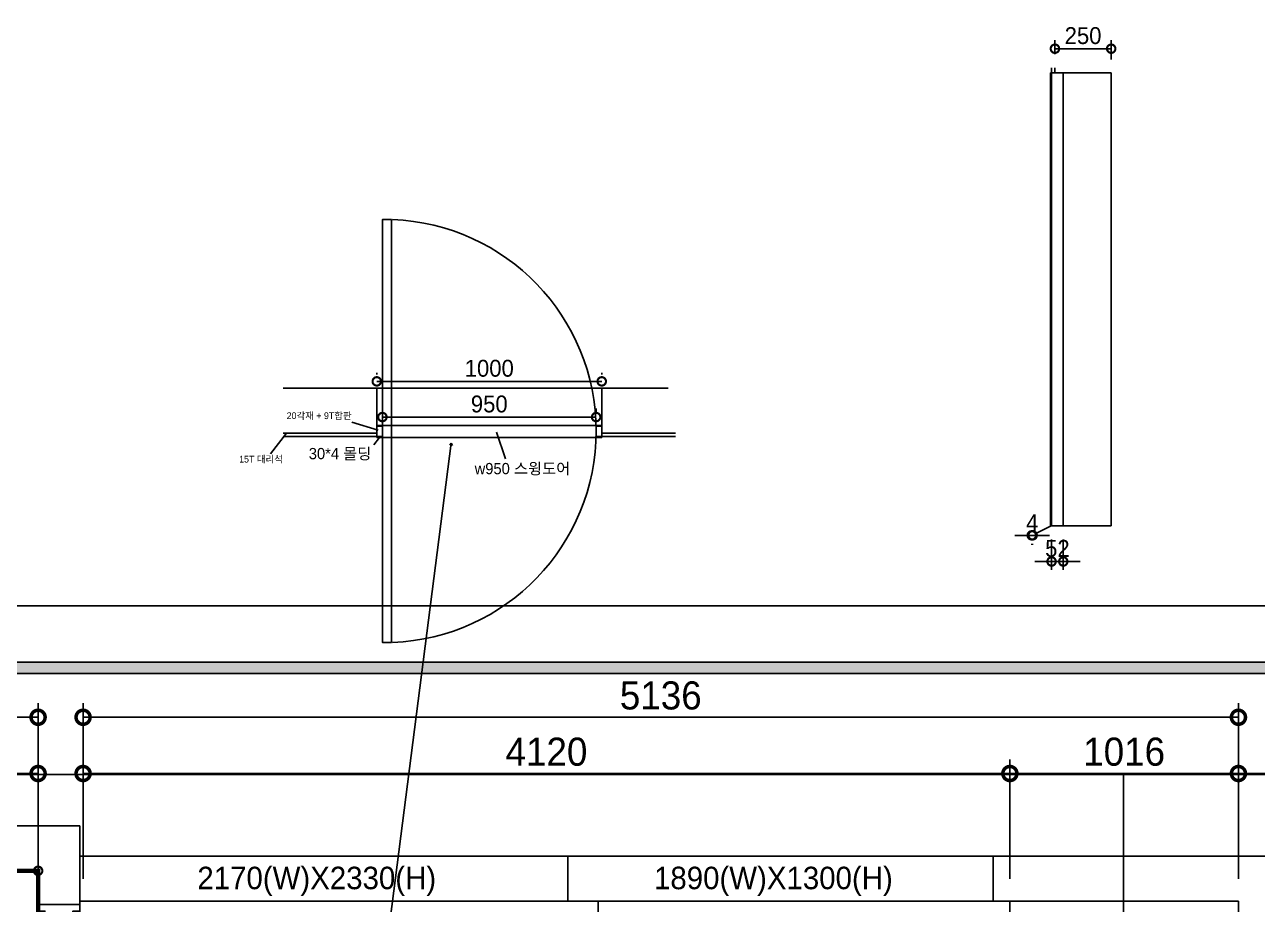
# Model space of a CAD drawing. Header units: inches. Extents: x -55157 to -7160, y -122257 to -52101.
# Drawn here: x -47257 to -41778, y -88070 to -84160 of the extents above; entities that cross this region are included whole.
import ezdxf
from ezdxf.enums import TextEntityAlignment as Align

# ---------------------------------------------------------------- set-up
doc = ezdxf.new("R2010")
doc.units = ezdxf.units.IN
doc.header["$LTSCALE"] = 50
doc.header["$MEASUREMENT"] = 0
doc.linetypes.add('HID', pattern=[2.5, 1.5, -1])
for name, color, linetype in [('0-ELC TEXT', 7, 'Continuous'), ('07-DIM WAL', 5, 'Continuous'), ('2CONTINUOUS', 2, 'Continuous'), ('3.기호.계단선', 30, 'Continuous'), ('CEIL-LIGHT', 7, 'Continuous'), ('CO-BATH', 6, 'Continuous'), ('CO-DOOR', 8, 'Continuous'), ('DOOR', 4, 'Continuous'), ('FORM(YOURNAME)-1', 1, 'Continuous'), ('FORM(YOURNAME)-11', 1, 'Continuous'), ('Layer 1', 7, 'Continuous'), ('도면층2', 2, 'Continuous'), ('도면층3', 3, 'Continuous'), ('도면층4', 4, 'Continuous'), ('설비', 140, 'Continuous')]:
    doc.layers.add(name, color=color, linetype=linetype)
doc.styles.add('YOURNAME', font='HY울릉도M.TTF')
doc.styles.add('스타일1', font='HY울릉도M.TTF')
doc.styles.add('코레일둥고', font='Korail_Round_Gothic_Medium.ttf')
doc.dimstyles.new('30', dxfattribs={"dimscale": 30, "dimtxt": 2.5, "dimasz": 2.5, "dimexe": 1.25, "dimexo": 2, "dimtad": 1, "dimdec": 0, "dimtxsty": '스타일1', "dimblk": 'DOTSMALL', "dimcen": 2.5, "dimclrd": 1, "dimclre": 1, "dimclrt": 2, "dimadec": 0, "dimazin": 0, "dimtfac": 1, "dimtix": 1, "dimtmove": 0, "dimatfit": 3, "dimldrblk": 'DOTSMALL', "dimfxl": 1.25, "dimarcsym": 0})
doc.dimstyles.new('50', dxfattribs={"dimscale": 50, "dimtxt": 2.5, "dimasz": 2.5, "dimexe": 1.25, "dimexo": 2, "dimtad": 1, "dimtxsty": '스타일1', "dimblk": 'DOTSMALL', "dimcen": 2.5, "dimclrd": 1, "dimclre": 1, "dimclrt": 2, "dimadec": 0, "dimazin": 0, "dimtfac": 1, "dimtix": 1, "dimtmove": 0, "dimatfit": 3, "dimldrblk": 'DOTSMALL', "dimfxl": 1.25, "dimarcsym": 0})

# ---------------------------------------------------------------- blocks, each defined once
blk = doc.blocks.new('FORM-ELEVATION')
at = {"layer": 'FORM(YOURNAME)-11'}
h = blk.add_hatch(color=256, dxfattribs=at)
h.dxf.hatch_style = 1
h.paths.add_polyline_path([(-10309, 35708), (71691, 35708), (71691, 35508), (-10309, 35508)])
h.paths.add_polyline_path([(-10309, -21492), (71691, -21492), (71691, -21692), (-10309, -21692)])
at = {"layer": 'Defpoints', "color": 158}
for points in [[(-10309, -21692), (71691, -21692), (71691, 35708), (-10309, 35708)], [(-8309, 33708), (61071, 33708), (61071, -19692), (-8309, -19692)]]:
    blk.add_lwpolyline(points, close=True, dxfattribs=at)
at = {"layer": 'FORM(YOURNAME)-11', "color": 250}
blk.add_lwpolyline([(-11309, -22692), (72691, -22692), (72691, 36708), (-11309, 36708)], close=True, dxfattribs=at)
at = {"layer": 'FORM(YOURNAME)-11'}
blk.add_lwpolyline([(-10309, 35708), (71691, 35708), (71691, 35508), (-10309, 35508)], close=True, dxfattribs=at)
at = {"layer": 'FORM(YOURNAME)-11', "color": 3, "style": 'YOURNAME'}
for tag, height, p in [('1', 450, (71041, -1219)), ('2', 450, (71041, -1863)), ('3', 450, (71041, -3150)), ('4', 450, (71041, -5081)), ('5', 515, (71041, -7398)), ('6', 515, (71041, -9650)), ('7', 515, (71041, -11903)), ('8', 515, (71041, -14155)), ('9', 515, (71041, -16408)), ('10', 515, (66791, -18596)), ('11', 515, (71041, -18660)), ('12', 515, (66791, -20848)), ('13', 515, (71041, -20848))]:
    blk.add_attdef(tag, text='', height=height, dxfattribs=at).set_placement(p, align=Align.MIDDLE_RIGHT)
blk = doc.blocks.new('vudauseh')
at = {"layer": 'Layer 1'}
for p, q in [((-44707.7, -55405.2), (-44707.7, -53950.2)), ((-42877.7, -54995.2), (-42877.7, -53950.2))]:
    blk.add_line(p, q, dxfattribs=at)
at = {"layer": '도면층2'}
for p, q in [((-47197.7, -53964.2), (-47197.7, -53615.2)), ((-47012.7, -53615.2), (-47197.7, -53615.2)), ((-47012.7, -53964.2), (-47012.7, -53615.2)), ((-42952.7, -53750.2), (-41682.7, -53750.2)), ((-42952.7, -53950.2), (-42952.7, -53750.2)), ((-47197.7, -53964.2), (-47012.7, -53964.2)), ((-47012.7, -53964.2), (-47197.7, -53964.2)), ((-42952.7, -53950.2), (-41861.7, -53950.2)), ((-41861.7, -54995.2), (-41861.7, -53950.2))]:
    blk.add_line(p, q, dxfattribs=at)
at = {"layer": '도면층4'}
for p, q in [((-47197.7, -53964.2), (-47197.7, -54864.2)), ((-47012.7, -53964.2), (-47197.7, -53964.2)), ((-47012.7, -54864.2), (-47012.7, -53964.2))]:
    blk.add_line(p, q, dxfattribs=at)
for points in [[(-51267.7, -53615.2), (-47197.7, -53615.2), (-47197.7, -53815.2), (-51267.7, -53815.2)], [(-44842.7, -53950.2), (-47012.7, -53950.2), (-47012.7, -53750.2), (-44842.7, -53750.2)], [(-44842.7, -53950.2), (-42952.7, -53950.2), (-42952.7, -53750.2), (-44842.7, -53750.2)]]:
    blk.add_lwpolyline(points, close=True, dxfattribs=at)
blk.add_lwpolyline([(-47012.7, -53964.2), (-47012.7, -53994.2), (-47042.7, -53994.2), (-47042.7, -54024.2), (-47167.7, -54024.2), (-47167.7, -53994.2), (-47197.7, -53994.2), (-47197.7, -53964.2), (-47012.7, -53964.2)], dxfattribs=at)
at = {"layer": '0-ELC TEXT', "style": '코레일둥고'}
for s, p in [('2170(W)X2330(H)', (-46489.7, -53897)), ('1890(W)X1300(H)', (-44459.7, -53897))]:
    blk.add_text(s, height=100, dxfattribs=at).set_placement(p)
blk = doc.blocks.new('_DOTSMALL')
at = {"color": 0, "linetype": 'ByBlock', "const_width": 0.5}
blk.add_lwpolyline([(-0.0625, 0, 1), (0.0625, 0, 1)], format="xyb", close=True, dxfattribs=at)
blk = doc.blocks.new('*D182')
at = {"layer": '07-DIM WAL', "color": 1, "lineweight": -2, "transparency": 16777216}
for p, q in [((-46997.7, -87956.4), (-46997.7, -87176.4)), ((-41861.7, -87956.4), (-41861.7, -87176.4)), ((-41861.7, -87238.9), (-46997.7, -87238.9))]:
    blk.add_line(p, q, dxfattribs=at)
at = {"layer": 'Defpoints', "color": 0, "transparency": 16777216}
for p in [(-46997.7, -87238.9), (-46997.7, -88056.4), (-41861.7, -88056.4)]:
    blk.add_point(p, dxfattribs=at)
at = {"layer": '07-DIM WAL', "color": 1, "lineweight": -2, "transparency": 16777216, "xscale": 125, "yscale": 125, "zscale": 125, "rotation": 180}
blk.add_blockref('_DOTSMALL', (-46997.7, -87238.9), dxfattribs=at)
at = {"layer": '07-DIM WAL', "color": 1, "lineweight": -2, "transparency": 16777216, "xscale": 125, "yscale": 125, "zscale": 125}
blk.add_blockref('_DOTSMALL', (-41861.7, -87238.9), dxfattribs=at)
at = {"layer": '07-DIM WAL', "color": 2, "transparency": 16777216, "insert": (-44429.7, -87142.6), "char_height": 125, "attachment_point": 5, "style": '스타일1'}
blk.add_mtext('5136', dxfattribs=at)
blk = doc.blocks.new('*D183')
at = {"layer": '07-DIM WAL', "color": 1, "lineweight": -2, "transparency": 16777216}
for p, q in [((-51267.7, -87821.4), (-51267.7, -87176.4)), ((-47197.7, -87821.4), (-47197.7, -87176.4)), ((-47197.7, -87238.9), (-51267.7, -87238.9))]:
    blk.add_line(p, q, dxfattribs=at)
at = {"layer": 'Defpoints', "color": 0, "transparency": 16777216}
for p in [(-51267.7, -87238.9), (-51267.7, -87921.4), (-47197.7, -87921.4)]:
    blk.add_point(p, dxfattribs=at)
at = {"layer": '07-DIM WAL', "color": 1, "lineweight": -2, "transparency": 16777216, "xscale": 125, "yscale": 125, "zscale": 125, "rotation": 180}
blk.add_blockref('_DOTSMALL', (-51267.7, -87238.9), dxfattribs=at)
at = {"layer": '07-DIM WAL', "color": 1, "lineweight": -2, "transparency": 16777216, "xscale": 125, "yscale": 125, "zscale": 125}
blk.add_blockref('_DOTSMALL', (-47197.7, -87238.9), dxfattribs=at)
at = {"layer": '07-DIM WAL', "color": 2, "transparency": 16777216, "insert": (-49232.7, -87142.7), "char_height": 125, "attachment_point": 5, "style": '스타일1'}
blk.add_mtext('4070', dxfattribs=at)
blk = doc.blocks.new('*D184')
at = {"layer": '07-DIM WAL', "color": 1, "lineweight": -2, "transparency": 16777216}
for p, q in [((-49089.7, -87821.4), (-49089.7, -87426.4)), ((-47197.7, -87821.4), (-47197.7, -87426.4)), ((-47197.7, -87488.9), (-49089.7, -87488.9))]:
    blk.add_line(p, q, dxfattribs=at)
at = {"layer": 'Defpoints', "color": 0, "transparency": 16777216}
for p in [(-49089.7, -87488.9), (-49089.7, -87921.4), (-47197.7, -87921.4)]:
    blk.add_point(p, dxfattribs=at)
at = {"layer": '07-DIM WAL', "color": 1, "lineweight": -2, "transparency": 16777216, "xscale": 125, "yscale": 125, "zscale": 125, "rotation": 180}
blk.add_blockref('_DOTSMALL', (-49089.7, -87488.9), dxfattribs=at)
at = {"layer": '07-DIM WAL', "color": 1, "lineweight": -2, "transparency": 16777216, "xscale": 125, "yscale": 125, "zscale": 125}
blk.add_blockref('_DOTSMALL', (-47197.7, -87488.9), dxfattribs=at)
at = {"layer": '07-DIM WAL', "color": 2, "transparency": 16777216, "insert": (-48143.7, -87392.7), "char_height": 125, "attachment_point": 5, "style": '스타일1'}
blk.add_mtext('1892', dxfattribs=at)
blk = doc.blocks.new('*D215')
at = {"layer": '07-DIM WAL', "color": 1, "lineweight": -2, "transparency": 16777216}
for p, q in [((-42877.7, -87956.4), (-42877.7, -87426.4)), ((-41861.7, -87956.4), (-41861.7, -87426.4)), ((-42877.7, -87488.9), (-41861.7, -87488.9))]:
    blk.add_line(p, q, dxfattribs=at)
at = {"layer": 'Defpoints', "color": 0, "transparency": 16777216}
for p in [(-41861.7, -87488.9), (-42877.7, -88056.4), (-41861.7, -88056.4)]:
    blk.add_point(p, dxfattribs=at)
at = {"layer": '07-DIM WAL', "color": 1, "lineweight": -2, "transparency": 16777216, "xscale": 125, "yscale": 125, "zscale": 125, "rotation": 180}
blk.add_blockref('_DOTSMALL', (-42877.7, -87488.9), dxfattribs=at)
at = {"layer": '07-DIM WAL', "color": 1, "lineweight": -2, "transparency": 16777216, "xscale": 125, "yscale": 125, "zscale": 125}
blk.add_blockref('_DOTSMALL', (-41861.7, -87488.9), dxfattribs=at)
at = {"layer": '07-DIM WAL', "color": 2, "transparency": 16777216, "insert": (-42369.7, -87392.6), "char_height": 125, "attachment_point": 5, "style": '스타일1'}
blk.add_mtext('1016', dxfattribs=at)
blk = doc.blocks.new('*D216')
at = {"layer": '07-DIM WAL', "color": 1, "lineweight": -2, "transparency": 16777216}
for p, q in [((-46997.7, -87956.4), (-46997.7, -87426.4)), ((-42877.7, -87956.4), (-42877.7, -87426.4)), ((-42877.7, -87488.9), (-46997.7, -87488.9))]:
    blk.add_line(p, q, dxfattribs=at)
at = {"layer": 'Defpoints', "color": 0, "transparency": 16777216}
for p in [(-46997.7, -87488.9), (-46997.7, -88056.4), (-42877.7, -88056.4)]:
    blk.add_point(p, dxfattribs=at)
at = {"layer": '07-DIM WAL', "color": 1, "lineweight": -2, "transparency": 16777216, "xscale": 125, "yscale": 125, "zscale": 125, "rotation": 180}
blk.add_blockref('_DOTSMALL', (-46997.7, -87488.9), dxfattribs=at)
at = {"layer": '07-DIM WAL', "color": 1, "lineweight": -2, "transparency": 16777216, "xscale": 125, "yscale": 125, "zscale": 125}
blk.add_blockref('_DOTSMALL', (-42877.7, -87488.9), dxfattribs=at)
at = {"layer": '07-DIM WAL', "color": 2, "transparency": 16777216, "insert": (-44937.7, -87392.7), "char_height": 125, "attachment_point": 5, "style": '스타일1'}
blk.add_mtext('4120', dxfattribs=at)
blk = doc.blocks.new('*D232')
at = {"layer": '07-DIM WAL', "color": 1, "lineweight": -2, "transparency": 16777216}
for p, q in [((-48497.7, -87861.4), (-48497.7, -87883.9)), ((-47197.7, -87861.4), (-47197.7, -87883.9)), ((-48497.7, -87921.4), (-47197.7, -87921.4))]:
    blk.add_line(p, q, dxfattribs=at)
at = {"layer": 'Defpoints', "color": 0, "transparency": 16777216}
for p in [(-48497.7, -87921.4), (-47197.7, -87921.4), (-47197.7, -87921.4)]:
    blk.add_point(p, dxfattribs=at)
at = {"layer": '07-DIM WAL', "color": 1, "lineweight": -2, "transparency": 16777216, "xscale": 75, "yscale": 75, "zscale": 75, "rotation": 180}
blk.add_blockref('_DOTSMALL', (-48497.7, -87921.4), dxfattribs=at)
at = {"layer": '07-DIM WAL', "color": 1, "lineweight": -2, "transparency": 16777216, "xscale": 75, "yscale": 75, "zscale": 75}
blk.add_blockref('_DOTSMALL', (-47197.7, -87921.4), dxfattribs=at)
at = {"layer": '07-DIM WAL', "color": 2, "transparency": 16777216, "insert": (-47847.7, -87863.7), "char_height": 75, "attachment_point": 5, "style": '스타일1'}
blk.add_mtext('1300', dxfattribs=at)
blk = doc.blocks.new('*D447')
at = {"layer": '07-DIM WAL', "color": 1, "lineweight": -2, "transparency": 16777216}
for p, q in [((-42677.4, -84291.9), (-42677.4, -84229.6)), ((-42677.4, -84267.1), (-42427.4, -84267.1)), ((-42427.4, -84315), (-42427.4, -84229.6))]:
    blk.add_line(p, q, dxfattribs=at)
at = {"layer": 'Defpoints', "color": 0, "transparency": 16777216}
for p in [(-42427.4, -84267.1), (-42677.4, -84351.9), (-42427.4, -84375)]:
    blk.add_point(p, dxfattribs=at)
at = {"layer": '07-DIM WAL', "color": 1, "lineweight": -2, "transparency": 16777216, "xscale": 75, "yscale": 75, "zscale": 75, "rotation": 180}
blk.add_blockref('_DOTSMALL', (-42677.4, -84267.1), dxfattribs=at)
at = {"layer": '07-DIM WAL', "color": 1, "lineweight": -2, "transparency": 16777216, "xscale": 75, "yscale": 75, "zscale": 75}
blk.add_blockref('_DOTSMALL', (-42427.4, -84267.1), dxfattribs=at)
at = {"layer": '07-DIM WAL', "color": 2, "transparency": 16777216, "insert": (-42552.4, -84209.4), "char_height": 75, "attachment_point": 5, "style": '스타일1'}
blk.add_mtext('250', dxfattribs=at)
blk = doc.blocks.new('*D448')
at = {"layer": '07-DIM WAL', "color": 1, "lineweight": -2, "transparency": 16777216}
for p, q in [((-42692.4, -86448), (-42692.4, -86584)), ((-42640.4, -86448), (-42640.4, -86584)), ((-42692.4, -86546.5), (-42767.4, -86546.5)), ((-42692.4, -86546.5), (-42640.4, -86546.5)), ((-42640.4, -86546.5), (-42565.4, -86546.5))]:
    blk.add_line(p, q, dxfattribs=at)
at = {"layer": 'Defpoints', "color": 0, "transparency": 16777216}
for p in [(-42692.4, -86388), (-42640.4, -86388), (-42640.4, -86546.5)]:
    blk.add_point(p, dxfattribs=at)
at = {"layer": '07-DIM WAL', "color": 1, "lineweight": -2, "transparency": 16777216, "xscale": 75, "yscale": 75, "zscale": 75}
blk.add_blockref('_DOTSMALL', (-42692.4, -86546.5), dxfattribs=at)
at = {"layer": '07-DIM WAL', "color": 1, "lineweight": -2, "transparency": 16777216, "xscale": 75, "yscale": 75, "zscale": 75, "rotation": 180}
blk.add_blockref('_DOTSMALL', (-42640.4, -86546.5), dxfattribs=at)
at = {"layer": '07-DIM WAL', "color": 2, "transparency": 16777216, "insert": (-42666.4, -86488.8), "char_height": 75, "attachment_point": 5, "style": '스타일1'}
blk.add_mtext('52', dxfattribs=at)
blk = doc.blocks.new('*D449')
at = {"layer": '07-DIM WAL', "color": 1, "lineweight": -2, "transparency": 16777216}
for p, q in [((-42780.5, -86430.3), (-42855.5, -86430.3)), ((-42780.5, -86430.3), (-42776.5, -86430.3)), ((-42780.5, -86472.5), (-42780.5, -86467.8)), ((-42776.5, -86430.3), (-42701.5, -86430.3)), ((-42776.5, -86472.5), (-42776.5, -86467.8))]:
    blk.add_line(p, q, dxfattribs=at)
at = {"layer": 'Defpoints', "color": 0, "transparency": 16777216}
for p in [(-42780.5, -86412.5), (-42776.5, -86412.5), (-42776.5, -86430.3)]:
    blk.add_point(p, dxfattribs=at)
at = {"layer": '07-DIM WAL', "color": 1, "lineweight": -2, "transparency": 16777216, "xscale": 75, "yscale": 75, "zscale": 75}
blk.add_blockref('_DOTSMALL', (-42780.5, -86430.3), dxfattribs=at)
at = {"layer": '07-DIM WAL', "color": 1, "lineweight": -2, "transparency": 16777216, "xscale": 75, "yscale": 75, "zscale": 75, "rotation": 180}
blk.add_blockref('_DOTSMALL', (-42776.5, -86430.3), dxfattribs=at)
at = {"layer": '07-DIM WAL', "color": 2, "transparency": 16777216, "insert": (-42778.5, -86374), "char_height": 75, "attachment_point": 5, "style": '스타일1'}
blk.add_mtext('4', dxfattribs=at)
blk = doc.blocks.new('*D450')
at = {"layer": '07-DIM WAL', "color": 1, "lineweight": -2, "transparency": 16777216}
for p, q in [((-45692.1, -85715.6), (-45692.1, -85708.3)), ((-45692.1, -85745.8), (-44692.1, -85745.8)), ((-44692.1, -85715.6), (-44692.1, -85708.3))]:
    blk.add_line(p, q, dxfattribs=at)
at = {"layer": 'Defpoints', "color": 0, "transparency": 16777216}
for p in [(-44692.1, -85745.8), (-45692.1, -85775.6), (-44692.1, -85775.6)]:
    blk.add_point(p, dxfattribs=at)
at = {"layer": '07-DIM WAL', "color": 1, "lineweight": -2, "transparency": 16777216, "xscale": 75, "yscale": 75, "zscale": 75, "rotation": 180}
blk.add_blockref('_DOTSMALL', (-45692.1, -85745.8), dxfattribs=at)
at = {"layer": '07-DIM WAL', "color": 1, "lineweight": -2, "transparency": 16777216, "xscale": 75, "yscale": 75, "zscale": 75}
blk.add_blockref('_DOTSMALL', (-44692.1, -85745.8), dxfattribs=at)
at = {"layer": '07-DIM WAL', "color": 2, "transparency": 16777216, "insert": (-45192.1, -85688.1), "char_height": 75, "attachment_point": 5, "style": '스타일1'}
blk.add_mtext('1000', dxfattribs=at)
blk = doc.blocks.new('*D451')
at = {"layer": '07-DIM WAL', "color": 1, "lineweight": -2, "transparency": 16777216}
for p, q in [((-45667.1, -85881.6), (-45667.1, -85867)), ((-44717.1, -85881.6), (-44717.1, -85867)), ((-45667.1, -85904.5), (-44717.1, -85904.5))]:
    blk.add_line(p, q, dxfattribs=at)
at = {"layer": 'Defpoints', "color": 0, "transparency": 16777216}
for p in [(-44717.1, -85904.5), (-45667.1, -85941.6), (-44717.1, -85941.6)]:
    blk.add_point(p, dxfattribs=at)
at = {"layer": '07-DIM WAL', "color": 1, "lineweight": -2, "transparency": 16777216, "xscale": 75, "yscale": 75, "zscale": 75, "rotation": 180}
blk.add_blockref('_DOTSMALL', (-45667.1, -85904.5), dxfattribs=at)
at = {"layer": '07-DIM WAL', "color": 1, "lineweight": -2, "transparency": 16777216, "xscale": 75, "yscale": 75, "zscale": 75}
blk.add_blockref('_DOTSMALL', (-44717.1, -85904.5), dxfattribs=at)
at = {"layer": '07-DIM WAL', "color": 2, "transparency": 16777216, "insert": (-45192.1, -85846.8), "char_height": 75, "attachment_point": 5, "style": '스타일1'}
blk.add_mtext('950', dxfattribs=at)

msp = doc.modelspace()

# ---------------------------------------------------------------- hatches: boundary and pattern name
at = {"layer": '도면층3'}
h = msp.add_hatch(dxfattribs=at)
h.set_pattern_fill('ANSI31', color=256, scale=20)
h.paths.add_polyline_path([(-44717.15, -85941.57), (-44717.15, -85945.57), (-44692.15, -85945.57), (-44692.15, -85942.57), (-44692.15, -85941.57)])
h.paths.add_polyline_path([(-44717.15, -85990.57), (-44717.15, -85994.57), (-44692.15, -85994.57), (-44692.15, -85990.57)])
h.paths.add_polyline_path([(-45667.15, -85994.57), (-45667.15, -85990.57), (-45692.15, -85990.57), (-45692.15, -85994.57)])
h.paths.add_polyline_path([(-45667.15, -85945.57), (-45667.15, -85941.57), (-45692.15, -85941.57), (-45692.15, -85945.57)])

# ---------------------------------------------------------------- linework, layer by layer
for points in [[(-45692.15, -85775.57), (-44692.15, -85775.57), (-44692.15, -85975.57)], [(-45692.15, -85975.57), (-45692.15, -85775.57)]]:
    msp.add_lwpolyline(points)
at = {"layer": '0-ELC TEXT'}
for p, q in [((-46093.73, -85975.57), (-46165.142, -86067.812)), ((-45685.226, -85962.814), (-45803.353, -85927.4)), ((-45159.591, -85971.882), (-45119.764, -86089.906)), ((-45680.682, -85994.57), (-45705.925, -86028.494))]:
    msp.add_line(p, q, dxfattribs=at)
msp.add_lwpolyline([(-41378.435, -87488.95), (-42372.131, -87488.95), (-42372.131, -88273.479)], dxfattribs=at)
at = {"layer": '2CONTINUOUS'}
for p, q in [((-42677.442, -84351.938), (-42677.442, -84375.024)), ((-42677.442, -84375.024), (-42427.442, -84375.024)), ((-42427.442, -84375.024), (-42427.442, -86388.024)), ((-45692.15, -85775.57), (-46107.56, -85775.57)), ((-44692.15, -85775.57), (-44396.115, -85775.57)), ((-42677.442, -86388.024), (-42427.442, -86388.024))]:
    msp.add_line(p, q, dxfattribs=at)
at = {"layer": '3.기호.계단선'}
msp.add_line((-42692.442, -84351.938), (-42692.442, -84375.024), dxfattribs=at)
for points in [[(-45692.15, -85975.57), (-45692.15, -85990.57), (-46108.305, -85990.57)], [(-45692.15, -85975.57), (-46108.305, -85975.57)], [(-44692.15, -85975.57), (-44692.15, -85990.57), (-44363.963, -85990.57)], [(-44692.15, -85975.57), (-44363.963, -85975.57)]]:
    msp.add_lwpolyline(points, dxfattribs=at)
at = {"layer": '3.기호.계단선', "linetype": 'HID', "const_width": 20}
msp.add_lwpolyline([(-50964.967, -89551.45), (-47197.686, -89551.45), (-47197.686, -87921.45), (-51267.686, -87921.45), (-51267.686, -89151.45)], dxfattribs=at)
at = {"layer": 'CEIL-LIGHT'}
msp.add_line((-42694.274, -86388.024), (-42759.715, -86420.216), dxfattribs=at)
at = {"layer": 'CO-BATH'}
for p, q in [((-42696.442, -84375.024), (-42696.442, -86388.024)), ((-42692.442, -84375.024), (-42696.442, -84375.024)), ((-42692.442, -84375.024), (-42692.442, -86388.024)), ((-42696.442, -86388.024), (-42692.442, -86388.024))]:
    msp.add_line(p, q, dxfattribs=at)
at = {"layer": 'CO-DOOR'}
msp.add_lwpolyline([(-45627.15, -85026.378), (-45627.15, -86906.378), (-45667.15, -86906.378), (-45667.15, -85026.378)], close=True, dxfattribs=at)
msp.add_arc((-45657.827, -85966.378), 940.677, 272.173563, 87.826437, dxfattribs=at)
at = {"layer": 'DOOR'}
msp.add_lwpolyline([(-45667.15, -85941.57), (-44717.15, -85941.57), (-44717.15, -85994.57), (-45667.15, -85994.57)], close=True, dxfattribs=at)
at = {"layer": '도면층3'}
for p, q in [((-42692.442, -84375.024), (-42640.442, -84375.024)), ((-42640.442, -86388.024), (-42640.442, -84375.024)), ((-45662.15, -85941.57), (-45692.15, -85941.57)), ((-45692.15, -85942.57), (-45692.15, -85975.57)), ((-45667.15, -85945.57), (-45692.15, -85945.57)), ((-45692.15, -85975.57), (-45692.15, -85994.57)), ((-44722.15, -85941.57), (-44692.15, -85941.57)), ((-44717.15, -85945.57), (-44692.15, -85945.57)), ((-44692.15, -85942.57), (-44692.15, -85975.57)), ((-44692.15, -85975.57), (-44692.15, -85994.57)), ((-45692.15, -85990.57), (-45667.15, -85990.57)), ((-45692.15, -85994.57), (-45662.15, -85994.57)), ((-44692.15, -85994.57), (-44722.15, -85994.57)), ((-44692.15, -85990.57), (-44717.15, -85990.57)), ((-42692.442, -86388.024), (-42640.442, -86388.024))]:
    msp.add_line(p, q, dxfattribs=at)
at = {"layer": '설비'}
for p, q in [((-45754.587, -89081.268), (-45360.723, -86021.053)), ((-45360.723, -86021.053), (-45367.533, -86028.713)), ((-45360.723, -86021.053), (-45356.075, -86030.188))]:
    msp.add_line(p, q, dxfattribs=at)

# ---------------------------------------------------------------- block references
msp.add_blockref('vudauseh', (0, -34106.209))
at = {"layer": 'FORM(YOURNAME)-1', "xscale": 0.2500000000000001, "yscale": 0.2500000000000001, "zscale": 0.2500000000000001}
msp.add_blockref('FORM-ELEVATION', (-51830.324, -95920.999), dxfattribs=at)

# ---------------------------------------------------------------- texts
at = {"layer": '0-ELC TEXT', "style": '코레일둥고'}
for s, height, p in [('20각재 + 9T합판', 30, (-46092.592, -85913.517)), ('15T 대리석', 30, (-46303.848, -86106.604)), ('30*4 몰딩', 50, (-45994.413, -86091.825)), ('w950 스윙도어', 50, (-45257.096, -86158.532))]:
    msp.add_text(s, height=height, dxfattribs=at).set_placement(p)

# ---------------------------------------------------------------- dimensions: what is measured, and where the dimension line sits
at = {"layer": '07-DIM WAL'}
for base, p1, p2, dimstyle, picture, middle in [((-42427.442, -84267.148), (-42677.442, -84351.938), (-42427.442, -84375.024), '30', '*D447', (-42552.442, -84209.4)), ((-44692.15, -85745.848), (-45692.15, -85775.57), (-44692.15, -85775.57), '30', '*D450', (-45192.15, -85688.1)), ((-44717.15, -85904.549), (-45667.15, -85941.57), (-44717.15, -85941.57), '30', '*D451', (-45192.15, -85846.751)), ((-42776.527, -86430.286), (-42780.527, -86412.494), (-42776.527, -86412.494), '30', '*D449', (-42778.527, -86373.986)), ((-42640.442, -86546.497), (-42692.442, -86388.024), (-42640.442, -86388.024), '30', '*D448', (-42666.442, -86488.849)), ((-51267.686, -87238.95), (-47197.686, -87921.45), (-51267.686, -87921.45), '50', '*D183', (-49232.686, -87142.703)), ((-46997.686, -87238.95), (-41861.686, -88056.45), (-46997.686, -88056.45), '50', '*D182', (-44429.686, -87142.62)), ((-49089.686, -87488.95), (-47197.686, -87921.45), (-49089.686, -87921.45), '50', '*D184', (-48143.686, -87392.703)), ((-47197.686, -87921.45), (-48497.686, -87921.45), (-47197.686, -87921.45), '30', '*D232', (-47847.686, -87863.702))]:
    dim = msp.add_linear_dim(base=base, p1=p1, p2=p2, dimstyle=dimstyle, dxfattribs=at)
    dim.commit()
    dim.dimension.update_dxf_attribs({"geometry": picture, "text_midpoint": middle})
for base, p2, picture, middle in [((-46997.686, -87488.95), (-46997.686, -88056.45), '*D216', (-44937.686, -87392.703)), ((-41861.686, -87488.95), (-41861.686, -88056.45), '*D215', (-42369.686, -87392.62))]:
    dim = msp.add_linear_dim(base=base, p1=(-42877.686, -88056.45), p2=p2, dimstyle='50', override={"dimtfill": 0}, dxfattribs=at)
    dim.commit()
    dim.dimension.update_dxf_attribs({"geometry": picture, "text_midpoint": middle})

doc.saveas('drawing.dxf')
